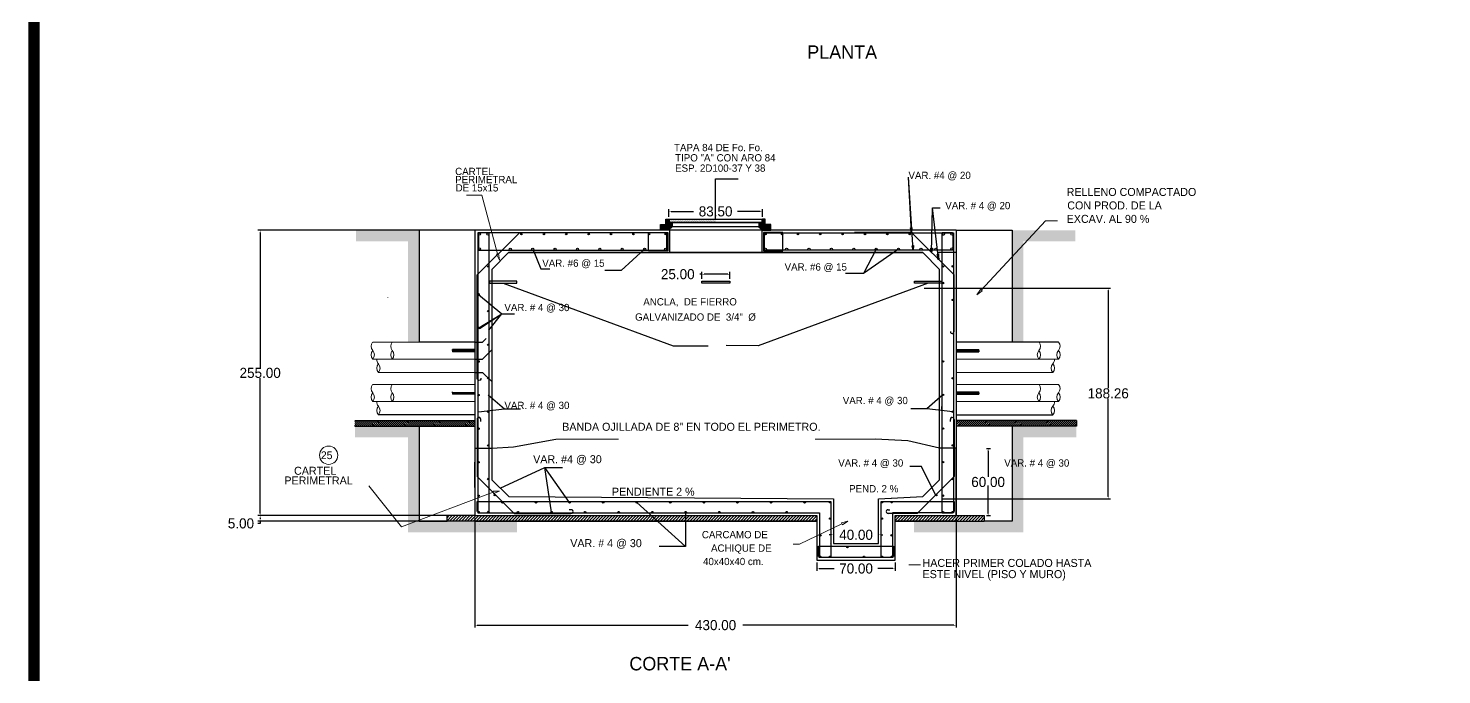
# Model space of a CAD drawing. Header units: centimetres. Extents: x 899 to 420531, y -5023 to 1299.
# Drawn here: x 15122 to 16385, y -1732 to -1154 of the extents above; entities that cross this region are included whole.
import ezdxf
from ezdxf.enums import TextEntityAlignment as Align

# ---------------------------------------------------------------- set-up
doc = ezdxf.new("R2010")
doc.units = ezdxf.units.CM
doc.header["$LTSCALE"] = 10
doc.header["$MEASUREMENT"] = 0
doc.layers.get('0').update_dxf_attribs({"linetype": 'CONTINUOUS'})
doc.layers.get('DEFPOINTS').update_dxf_attribs({"color": 2, "linetype": 'CONTINUOUS'})
for name, color, linetype in [('CONCRETO', 7, 'CONTINUOUS'), ('Dimensiones', 7, 'CONTINUOUS'), ('Ductos', 30, 'CONTINUOUS'), ('HERRAJE', 13, 'CONTINUOUS'), ('MARCO', 7, 'CONTINUOUS'), ('REGISTRO', 1, 'CONTINUOUS'), ('TAPA', 120, 'CONTINUOUS'), ('TEXTOS', 7, 'CONTINUOUS'), ('TIERRA', 32, 'CONTINUOUS'), ('VARILLAS', 30, 'CONTINUOUS')]:
    doc.layers.add(name, color=color, linetype=linetype)
doc.styles.get("Standard").update_dxf_attribs({"font": ''})
doc.styles.get('Standard').set_extended_font_data('Zurich Ex BT')
doc.dimstyles.get("Standard").update_dxf_attribs({"dimtxt": 9, "dimasz": 2, "dimexe": 2, "dimexo": 2, "dimgap": 0.09, "dimtad": 0, "dimtih": 1, "dimtoh": 1, "dimzin": 0, "dimdsep": 46, "dimtxsty": 'Standard', "dimcen": 0.09, "dimadec": 0, "dimazin": 0, "dimtfac": 1, "dimtofl": 0, "dimtmove": 0, "dimatfit": 3, "dimfxl": 0, "dimtolj": 1, "dimtzin": 0, "dimarcsym": 0})
pattern_1 = [(45, (15183.23, 874.563), (-1.3258252, 1.3258252), [])]
pattern_2 = [(45, (15009.2452, -1477.0435), (-0.8838835, 0.8838835), []), (45, (15009.2452, -1476.4185), (-0.8838835, 0.8838835), [])]

# ---------------------------------------------------------------- blocks, each defined once
blk = doc.blocks.new('_ClosedBlank')
at = {"color": 0, "linetype": 'ByBlock', "lineweight": -2}
for p, q in [((-1, 0.17), (0, 0)), ((-1, 0.17), (-1, -0.17)), ((0, 0), (-1, -0.17))]:
    blk.add_line(p, q, dxfattribs=at)
blk = doc.blocks.new('*D37')
at = {"layer": 'DEFPOINTS', "color": 0}
for p in [(15520.9, -1589.8), (15950.9, -1589.8), (15950.9, -1687.7)]:
    blk.add_point(p, dxfattribs=at)
at = {"layer": 'Dimensiones', "color": 0, "lineweight": -2}
for p, q in [((15520.9, -1591.8), (15520.9, -1689.7)), ((15950.9, -1591.8), (15950.9, -1689.7)), ((15522.9, -1687.7), (15711.5, -1687.7)), ((15948.9, -1687.7), (15760.3, -1687.7))]:
    blk.add_line(p, q, dxfattribs=at)
at = {"layer": 'Dimensiones', "color": 0}
for points in [[(15522.9, -1687.4), (15522.9, -1688.1), (15520.9, -1687.7)], [(15948.9, -1687.4), (15948.9, -1688.1), (15950.9, -1687.7)]]:
    blk.add_solid(points, dxfattribs=at)
at = {"layer": 'Dimensiones', "color": 0, "insert": (15735.9, -1687.7), "char_height": 9, "attachment_point": 5}
blk.add_mtext('\\A1;430.00', dxfattribs=at)
blk = doc.blocks.new('*D38')
at = {"layer": 'DEFPOINTS', "color": 0}
for p in [(15826.4, -1629.7), (15896.4, -1629.7), (15896.4, -1637.1)]:
    blk.add_point(p, dxfattribs=at)
at = {"layer": 'Dimensiones', "color": 0, "lineweight": -2}
for p, q in [((15826.4, -1631.7), (15826.4, -1639.1)), ((15828.4, -1637.1), (15841.8, -1637.1)), ((15894.4, -1637.1), (15880.9, -1637.1)), ((15896.4, -1631.7), (15896.4, -1639.1))]:
    blk.add_line(p, q, dxfattribs=at)
at = {"layer": 'Dimensiones', "color": 0}
for points in [[(15828.4, -1636.8), (15828.4, -1637.4), (15826.4, -1637.1)], [(15894.4, -1636.8), (15894.4, -1637.4), (15896.4, -1637.1)]]:
    blk.add_solid(points, dxfattribs=at)
at = {"layer": 'Dimensiones', "color": 0, "insert": (15861.4, -1637.1), "char_height": 9, "attachment_point": 5}
blk.add_mtext('\\A1;70.00', dxfattribs=at)
blk = doc.blocks.new('*D39')
at = {"layer": 'DEFPOINTS', "color": 0}
for p in [(15841.4, -1614.7), (15881.4, -1607), (15881.4, -1614.7)]:
    blk.add_point(p, dxfattribs=at)
at = {"layer": 'Dimensiones', "color": 0, "lineweight": -2}
for p, q in [((15839.4, -1607), (15837.4, -1607)), ((15841.4, -1612.7), (15841.4, -1605)), ((15881.4, -1612.7), (15881.4, -1605)), ((15883.4, -1607), (15885.4, -1607))]:
    blk.add_line(p, q, dxfattribs=at)
at = {"layer": 'Dimensiones', "color": 0}
for points in [[(15839.4, -1606.6), (15839.4, -1607.3), (15841.4, -1607)], [(15883.4, -1606.6), (15883.4, -1607.3), (15881.4, -1607)]]:
    blk.add_solid(points, dxfattribs=at)
at = {"layer": 'Dimensiones', "color": 0, "insert": (15861.4, -1607), "char_height": 9, "attachment_point": 5}
blk.add_mtext('\\A1;40.00', dxfattribs=at)
blk = doc.blocks.new('*D40')
at = {"layer": 'DEFPOINTS', "color": 0}
for p in [(15520.9, -1334.8), (15329, -1589.8), (15520.9, -1589.8)]:
    blk.add_point(p, dxfattribs=at)
at = {"layer": 'Dimensiones', "color": 0, "lineweight": -2}
for p, q in [((15518.9, -1334.8), (15327, -1334.8)), ((15329, -1336.8), (15329, -1457.6)), ((15329, -1587.8), (15329, -1466.9)), ((15518.9, -1589.8), (15327, -1589.8))]:
    blk.add_line(p, q, dxfattribs=at)
at = {"layer": 'Dimensiones', "color": 0}
for points in [[(15328.6, -1336.8), (15329.3, -1336.8), (15329, -1334.8)], [(15328.6, -1587.8), (15329.3, -1587.8), (15329, -1589.8)]]:
    blk.add_solid(points, dxfattribs=at)
at = {"layer": 'Dimensiones', "color": 0, "insert": (15329, -1462.3), "char_height": 9, "attachment_point": 5}
blk.add_mtext('\\A1;255.00', dxfattribs=at)
blk = doc.blocks.new('*D41')
at = {"layer": 'DEFPOINTS', "color": 0}
for p in [(15495.9, -1589.8), (15329, -1594.8), (15495.9, -1594.8)]:
    blk.add_point(p, dxfattribs=at)
at = {"layer": 'Dimensiones', "color": 0, "lineweight": -2}
for p, q in [((15493.9, -1589.8), (15327, -1589.8)), ((15493.9, -1594.8), (15327, -1594.8)), ((15329, -1596.8), (15327, -1596.8)), ((15329, -1591.8), (15329, -1592.8)), ((15329, -1594.8), (15329, -1596.8))]:
    blk.add_line(p, q, dxfattribs=at)
at = {"layer": 'Dimensiones', "color": 0}
for points in [[(15328.6, -1591.8), (15329.3, -1591.8), (15329, -1589.8)], [(15328.6, -1592.8), (15329.3, -1592.8), (15329, -1594.8)]]:
    blk.add_solid(points, dxfattribs=at)
at = {"layer": 'Dimensiones', "color": 0, "insert": (15311.8, -1596.8), "char_height": 9, "attachment_point": 5}
blk.add_mtext('\\A1;5.00', dxfattribs=at)
blk = doc.blocks.new('*D42')
at = {"layer": 'DEFPOINTS', "color": 0}
for p in [(15920.2, -1386.5), (15935.9, -1574.8), (16086.7, -1574.8)]:
    blk.add_point(p, dxfattribs=at)
at = {"layer": 'Dimensiones', "color": 0, "lineweight": -2}
for p, q in [((15922.2, -1386.5), (16088.7, -1386.5)), ((16086.7, -1388.5), (16086.7, -1476)), ((16086.7, -1572.8), (16086.7, -1485.3)), ((15937.9, -1574.8), (16088.7, -1574.8))]:
    blk.add_line(p, q, dxfattribs=at)
at = {"layer": 'Dimensiones', "color": 0}
for points in [[(16086.3, -1388.5), (16087, -1388.5), (16086.7, -1386.5)], [(16086.3, -1572.8), (16087, -1572.8), (16086.7, -1574.8)]]:
    blk.add_solid(points, dxfattribs=at)
at = {"layer": 'Dimensiones', "color": 0, "insert": (16086.7, -1480.6), "char_height": 9, "attachment_point": 5}
blk.add_mtext('\\A1;188.26', dxfattribs=at)
blk = doc.blocks.new('*D43')
at = {"layer": 'DEFPOINTS', "color": 0}
for p in [(15975.9, -1529.8), (15979.4, -1529.8), (15975.9, -1589.8)]:
    blk.add_point(p, dxfattribs=at)
at = {"layer": 'Dimensiones', "color": 0, "lineweight": -2}
for p, q in [((15977.9, -1529.8), (15981.4, -1529.8)), ((15979.4, -1531.8), (15979.4, -1555.1)), ((15979.4, -1587.8), (15979.4, -1564.4)), ((15977.9, -1589.8), (15981.4, -1589.8))]:
    blk.add_line(p, q, dxfattribs=at)
at = {"layer": 'Dimensiones', "color": 0}
for points in [[(15979, -1531.8), (15979.7, -1531.8), (15979.4, -1529.8)], [(15979, -1587.8), (15979.7, -1587.8), (15979.4, -1589.8)]]:
    blk.add_solid(points, dxfattribs=at)
at = {"layer": 'Dimensiones', "color": 0, "insert": (15979.4, -1559.8), "char_height": 9, "attachment_point": 5}
blk.add_mtext('\\A1;60.00', dxfattribs=at)
blk = doc.blocks.new('*D44')
at = {"layer": 'DEFPOINTS', "color": 0}
for p in [(15723.7, -1374.1), (15723.7, -1380.2), (15748.7, -1380.2)]:
    blk.add_point(p, dxfattribs=at)
at = {"layer": 'Dimensiones', "color": 0, "lineweight": -2}
for p, q in [((15723.7, -1374.1), (15721.7, -1374.1)), ((15723.7, -1378.2), (15723.7, -1372.1)), ((15746.7, -1374.1), (15725.7, -1374.1)), ((15748.7, -1378.2), (15748.7, -1372.1))]:
    blk.add_line(p, q, dxfattribs=at)
at = {"layer": 'Dimensiones', "color": 0}
for points in [[(15725.7, -1373.8), (15725.7, -1374.5), (15723.7, -1374.1)], [(15746.7, -1373.8), (15746.7, -1374.5), (15748.7, -1374.1)]]:
    blk.add_solid(points, dxfattribs=at)
at = {"layer": 'Dimensiones', "color": 0, "insert": (15702.1, -1374.1), "char_height": 9, "attachment_point": 5}
blk.add_mtext('\\A1;25.00', dxfattribs=at)
blk = doc.blocks.new('*D99')
at = {"layer": 'DEFPOINTS', "color": 0}
for p in [(15694.2, -1324.8), (15777.7, -1318), (15777.7, -1324.8)]:
    blk.add_point(p, dxfattribs=at)
at = {"layer": 'Dimensiones', "color": 0, "lineweight": -2}
for p, q in [((15694.2, -1322.8), (15694.2, -1316)), ((15696.2, -1318), (15716.2, -1318)), ((15775.7, -1318), (15755.6, -1318)), ((15777.7, -1322.8), (15777.7, -1316))]:
    blk.add_line(p, q, dxfattribs=at)
at = {"layer": 'Dimensiones', "color": 0}
for points in [[(15696.2, -1317.7), (15696.2, -1318.4), (15694.2, -1318)], [(15775.7, -1317.7), (15775.7, -1318.4), (15777.7, -1318)]]:
    blk.add_solid(points, dxfattribs=at)
at = {"layer": 'Dimensiones', "color": 0, "insert": (15735.9, -1318), "char_height": 9, "attachment_point": 5}
blk.add_mtext('\\A1;83.50', dxfattribs=at)
blk = doc.blocks.new('Marco-Reg')
at = {"layer": 'MARCO', "linetype": 'Continuous', "const_width": 10.2}
blk.add_lwpolyline([(19056, -2910.9), (19056, -368.5), (15126.9, -368.5), (15126.9, -2910.9)], close=True, dxfattribs=at)

msp = doc.modelspace()

# ---------------------------------------------------------------- hatches: boundary and pattern name
at = {"layer": 'CONCRETO'}
h = msp.add_hatch(dxfattribs=at)
h.set_pattern_fill('ANSI31', color=256, scale=10, style=0)
h.set_pattern_definition([(135, (24839.8802, 323.4808), (0.88388348, 0.88388348), [])])
h.paths.add_polyline_path([(15413.574, -1504.742), (15520.928, -1504.742), (15520.928, -1509.742), (15413.574, -1509.742)])
h = msp.add_hatch(dxfattribs=at)
h.set_pattern_fill('ANSI31', color=256, scale=10, style=0)
h.set_pattern_definition([(45, (6631.9759, 323.4808), (-0.88388348, 0.88388348), [])])
h.paths.add_polyline_path([(16058.282, -1504.742), (15950.928, -1504.742), (15950.928, -1509.742), (16058.282, -1509.742)])
h = msp.add_hatch(dxfattribs=at)
h.set_pattern_fill('ANSI31', color=256, scale=15, style=0)
h.set_pattern_definition(pattern_1)
h.paths.add_polyline_path([(15826.355, -1589.752), (15520.928, -1589.752), (15495.928, -1589.752), (15495.928, -1594.752), (15520.928, -1594.752), (15826.355, -1594.752)])
at = {"layer": 'HERRAJE'}
h = msp.add_hatch(dxfattribs=at)
h.set_pattern_fill('STEEL', color=256, scale=10, style=0)
h.set_pattern_definition(pattern_2)
h.paths.add_polyline_path([(15691.528, -1329.752), (15686.528, -1329.752), (15686.528, -1334.752), (15693.678, -1334.752), (15697.178, -1331.752), (15697.178, -1327.952), (15694.178, -1327.952), (15694.178, -1324.752), (15691.528, -1324.752)])
h = msp.add_hatch(dxfattribs=at)
h.set_pattern_fill('STEEL', color=256, scale=10, style=0)
h.set_pattern_definition(pattern_2)
h.paths.add_polyline_path([(15780.328, -1329.752), (15780.328, -1324.752), (15777.678, -1324.752), (15777.678, -1327.952), (15774.678, -1327.952), (15774.678, -1331.752), (15778.178, -1334.752), (15785.328, -1334.752), (15785.328, -1329.752)])
at = {"layer": 'TAPA'}
h = msp.add_hatch(dxfattribs=at)
h.set_pattern_fill('DOTS', color=256, scale=10, style=0)
h.set_pattern_definition([(0, (15693.92804, -1327.9519), (0.3125, 0.625), [0, -0.625])])
h.paths.add_polyline_path([(15694.778, -1324.952), (15694.778, -1327.952), (15735.928, -1327.952), (15735.928, -1324.952)])
at = {"layer": 'TEXTOS'}
h = msp.add_hatch(dxfattribs=at)
h.set_pattern_fill('ANSI31', color=256, scale=15, style=0)
h.set_pattern_definition(pattern_1)
h.paths.add_polyline_path([(15975.928, -1589.752), (15950.928, -1589.752), (15896.355, -1589.752), (15896.355, -1594.752), (15950.928, -1594.752), (15975.928, -1594.752)])
at = {"layer": 'TIERRA'}
h = msp.add_hatch(dxfattribs=at)
h.set_pattern_fill('EARTH', color=256, scale=15, angle=45, style=0)
h.set_pattern_definition([(135, (31460.417, 108.3767), (-4e-16, 5.3033009), [3.75, -3.75]), (135, (31461.4115, 109.371), (-4e-16, 5.3033009), [3.75, -3.75]), (135, (31462.406, 110.3655), (-4e-16, 5.3033009), [3.75, -3.75]), (45, (31462.406, 111.0284), (5.3033009, 4e-16), [3.75, -3.75]), (45, (31461.4115, 112.0228), (5.3033009, 4e-16), [3.75, -3.75]), (45, (31460.417, 113.017), (5.3033009, 4e-16), [3.75, -3.75])])
h.paths.add_polyline_path([(15414.627, -1334.752), (15448.921, -1334.752), (15458.177, -1344.752), (15414.627, -1344.752)])
h.paths.add_polyline_path([(15448.921, -1334.752), (15470.928, -1334.752), (15470.928, -1358.529), (15460.928, -1347.724), (15460.928, -1344.752), (15458.177, -1344.752)])
h.paths.add_polyline_path([(15460.928, -1347.724), (15470.928, -1358.529), (15470.928, -1434.733), (15460.928, -1434.733)])
h.paths.add_polyline_path([(15460.928, -1509.742), (15470.928, -1509.742), (15470.928, -1519.742), (15460.928, -1519.742)])
h.paths.add_polyline_path([(15413.574, -1509.742), (15460.928, -1509.742), (15460.928, -1519.742), (15413.574, -1519.742)])
h.paths.add_polyline_path([(15460.928, -1519.742), (15470.928, -1519.742), (15470.928, -1594.752), (15495.928, -1594.752), (15520.928, -1594.752), (15535.928, -1594.752), (15558.581, -1594.752), (15558.581, -1604.752), (15460.928, -1604.752)])
h.paths.add_polyline_path([(15479.975, -1549.259), (15402.49, -1549.259), (15402.49, -1537.572), (15479.975, -1537.572)], flags=9)
h = msp.add_hatch(dxfattribs=at)
h.set_pattern_fill('EARTH', color=256, scale=15, angle=45, style=0)
h.set_pattern_definition([(45, (11.439, 108.3767), (4e-16, 5.3033009), [3.75, -3.75]), (45, (10.4446, 109.371), (4e-16, 5.3033009), [3.75, -3.75]), (45, (9.4502, 110.3655), (4e-16, 5.3033009), [3.75, -3.75]), (135, (9.4502, 111.0284), (-5.3033009, 4e-16), [3.75, -3.75]), (135, (10.4446, 112.0228), (-5.3033009, 4e-16), [3.75, -3.75]), (135, (11.439, 113.017), (-5.3033009, 4e-16), [3.75, -3.75])])
h.paths.add_polyline_path([(16057.229, -1334.752), (16022.935, -1334.752), (16013.679, -1344.752), (16057.229, -1344.752)])
h.paths.add_polyline_path([(16022.935, -1334.752), (16000.928, -1334.752), (16000.928, -1358.529), (16010.928, -1347.724), (16010.928, -1344.752), (16013.679, -1344.752)])
h.paths.add_polyline_path([(16010.928, -1347.724), (16000.928, -1358.529), (16000.928, -1434.733), (16010.928, -1434.733)])
h.paths.add_polyline_path([(16010.928, -1509.742), (16000.928, -1509.742), (16000.928, -1519.742), (16010.928, -1519.742)])
h.paths.add_polyline_path([(16058.282, -1509.742), (16010.928, -1509.742), (16010.928, -1519.742), (16058.282, -1519.742)])
h.paths.add_polyline_path([(16010.928, -1519.742), (16000.928, -1519.742), (16000.928, -1594.752), (15975.928, -1594.752), (15950.928, -1594.752), (15935.928, -1594.752), (15913.276, -1594.752), (15913.276, -1604.752), (16010.928, -1604.752)])
h.paths.add_polyline_path([(15991.881, -1549.259), (16069.366, -1549.259), (16069.366, -1537.572), (15991.881, -1537.572)], flags=9)

# ---------------------------------------------------------------- linework, layer by layer
msp.add_line((15950.928, -1589.752), (15950.928, -1589.752))
msp.add_line((15950.928, -1589.752), (15950.928, -1589.752))
msp.add_line((15950.928, -1589.752), (15950.928, -1589.752))
msp.add_line((15950.928, -1589.752), (15950.928, -1589.752))
msp.add_line((15950.928, -1589.752), (15950.928, -1589.752))
msp.add_line((15950.928, -1589.752), (15950.928, -1589.752))
msp.add_line((15950.928, -1589.752), (15950.928, -1589.752))
at = {"layer": 'CONCRETO'}
for p, q in [((15950.928, -1589.752), (15950.928, -1529.752)), ((15950.928, -1589.752), (15950.928, -1589.752)), ((15950.928, -1589.752), (15950.928, -1589.752)), ((15950.928, -1589.752), (15950.928, -1589.752)), ((15950.928, -1589.752), (15950.928, -1589.752)), ((15520.928, -1594.752), (15826.355, -1594.752))]:
    msp.add_line(p, q, dxfattribs=at)
at = {"layer": 'Ductos', "lineweight": 5}
for p, q in [((15442.916, -1394.842), (15442.916, -1394.733)), ((15429.604, -1434.733), (15520.928, -1434.733)), ((15447.051, -1434.733), (15520.928, -1434.733)), ((15429.604, -1449.933), (15520.928, -1449.933)), ((15442.916, -1450.042), (15442.916, -1449.933)), ((15447.051, -1449.933), (15520.928, -1449.933)), ((15447.942, -1446.765), (15447.942, -1446.655)), ((16042.252, -1449.933), (15950.928, -1449.933)), ((16024.805, -1449.933), (15950.928, -1449.933)), ((16023.914, -1446.765), (16023.914, -1446.655)), ((16028.94, -1450.042), (16028.94, -1449.933)), ((15434.63, -1461.855), (15520.928, -1461.855)), ((16037.226, -1461.855), (15950.928, -1461.855)), ((15429.604, -1472.62), (15520.928, -1472.62)), ((15442.916, -1472.729), (15442.916, -1472.62)), ((15447.051, -1472.62), (15520.928, -1472.62)), ((16042.252, -1472.62), (15950.928, -1472.62)), ((16024.805, -1472.62), (15950.928, -1472.62)), ((16028.94, -1472.729), (16028.94, -1472.62)), ((15429.604, -1487.82), (15520.928, -1487.82)), ((15442.916, -1487.929), (15442.916, -1487.82)), ((15447.051, -1487.82), (15520.928, -1487.82)), ((15447.942, -1484.652), (15447.942, -1484.542)), ((16042.252, -1487.82), (15950.928, -1487.82)), ((16024.805, -1487.82), (15950.928, -1487.82)), ((16023.914, -1484.652), (16023.914, -1484.542)), ((16028.94, -1487.929), (16028.94, -1487.82))]:
    msp.add_line(p, q, dxfattribs=at)
at = {"layer": 'Ductos'}
for p, q in [((15520.928, -1434.723), (15527.734, -1434.723)), ((15527.734, -1434.723), (15530.948, -1431.496)), ((16042.406, -1434.733), (15950.928, -1434.733)), ((15500.691, -1442.333), (15500.691, -1441.333)), ((15520.928, -1441.333), (15500.691, -1441.333)), ((15520.928, -1442.333), (15500.691, -1442.333)), ((15500.691, -1442.333), (15500.691, -1443.333)), ((15520.928, -1443.333), (15500.691, -1443.333)), ((15520.928, -1449.923), (15527.734, -1449.923)), ((15527.734, -1449.923), (15535.928, -1441.696)), ((15950.928, -1441.333), (15971.165, -1441.333)), ((15950.928, -1442.333), (15971.165, -1442.333)), ((15950.928, -1443.333), (15971.165, -1443.333)), ((15971.165, -1442.333), (15971.165, -1441.333)), ((15971.165, -1442.333), (15971.165, -1443.333)), ((15520.928, -1461.846), (15527.734, -1461.846)), ((15527.734, -1461.846), (15535.919, -1470.037)), ((15500.691, -1480.22), (15500.691, -1479.22)), ((15520.928, -1480.22), (15500.691, -1480.22)), ((15500.691, -1480.22), (15500.691, -1481.22)), ((15520.928, -1481.22), (15500.691, -1481.22)), ((15950.928, -1479.22), (15971.165, -1479.22)), ((15950.928, -1480.22), (15971.165, -1480.22)), ((15950.928, -1481.22), (15971.165, -1481.22)), ((15971.165, -1480.22), (15971.165, -1479.22)), ((15971.165, -1480.22), (15971.165, -1481.22)), ((15520.928, -1499.752), (15434.63, -1499.742)), ((15520.928, -1499.742), (15520.928, -1564.752)), ((15520.928, -1499.742), (15520.928, -1514.942)), ((15950.928, -1499.752), (16037.226, -1499.742)), ((15520.928, -1537.629), (15520.928, -1564.752)), ((15520.928, -1537.629), (15520.928, -1552.829)), ((15520.928, -1564.752), (15520.928, -1541.964))]:
    msp.add_line(p, q, dxfattribs=at)
at = {"layer": 'Ductos', "lineweight": 5}
for centre, start, end in [((15433.998, -1438.396), 141.152664, 221.185925), ((15451.446, -1438.396), 141.152664, 221.185925), ((16020.41, -1438.396), 318.814075, 38.847336), ((16037.858, -1438.396), 318.814075, 38.847336), ((15433.998, -1446.087), 138.814075, 221.185925), ((15425.209, -1446.087), 318.814075, 41.185925), ((15439.024, -1450.319), 176.208361, 221.185925), ((15451.446, -1446.087), 138.814075, 221.185925), ((15442.657, -1446.087), 318.814075, 41.185925), ((16029.199, -1446.087), 138.814075, 221.185925), ((16020.41, -1446.087), 318.814075, 41.185925), ((16032.832, -1450.319), 318.814075, 3.791639), ((16046.647, -1446.087), 138.814075, 221.185925), ((16037.858, -1446.087), 318.814075, 41.185925), ((15439.024, -1458.01), 138.814075, 221.185925), ((15430.235, -1458.01), 318.814075, 41.185925), ((16041.621, -1458.01), 138.814075, 221.185925), ((16032.832, -1458.01), 318.814075, 41.185925), ((15433.998, -1476.283), 141.152664, 221.185925), ((15451.446, -1476.283), 141.152664, 221.185925), ((16020.41, -1476.283), 318.814075, 38.847336), ((16037.858, -1476.283), 318.814075, 38.847336), ((15433.998, -1483.974), 138.814075, 221.185925), ((15425.209, -1483.974), 318.814075, 41.185925), ((15439.024, -1488.206), 176.208361, 221.185925), ((15451.446, -1483.974), 138.814075, 221.185925), ((15442.657, -1483.974), 318.814075, 41.185925), ((16029.199, -1483.974), 138.814075, 221.185925), ((16020.41, -1483.974), 318.814075, 41.185925), ((16032.832, -1488.206), 318.814075, 3.791639), ((16046.647, -1483.974), 138.814075, 221.185925), ((16037.858, -1483.974), 318.814075, 41.185925), ((15439.024, -1495.897), 138.814075, 221.185925), ((15430.235, -1495.897), 318.814075, 41.185925), ((16041.621, -1495.897), 138.814075, 221.185925), ((16032.832, -1495.897), 318.814075, 41.185925)]:
    msp.add_arc(centre, 5.84, start, end, dxfattribs=at)
at = {"layer": 'HERRAJE'}
for p, q in [((15694.178, -1324.752), (15777.678, -1324.752)), ((15697.178, -1327.952), (15774.678, -1327.952)), ((15774.678, -1331.752), (15697.178, -1331.752))]:
    msp.add_line(p, q, dxfattribs=at)
for points in [[(15686.528, -1329.752), (15691.528, -1329.752), (15691.528, -1324.752), (15694.178, -1324.752), (15694.178, -1327.952), (15697.178, -1327.952), (15697.178, -1331.752), (15693.678, -1334.752), (15686.528, -1334.752)], [(15777.678, -1324.752), (15777.678, -1327.952), (15774.678, -1327.952), (15774.678, -1331.752), (15778.178, -1334.752), (15785.328, -1334.752), (15785.328, -1329.752), (15780.328, -1329.752), (15780.328, -1324.752)]]:
    msp.add_lwpolyline(points, close=True, dxfattribs=at)
at = {"layer": 'REGISTRO'}
for p, q in [((15520.928, -1334.752), (15470.928, -1334.752)), ((15520.928, -1334.752), (15470.928, -1334.752)), ((15470.928, -1334.752), (15470.928, -1434.733)), ((15520.928, -1334.752), (15520.928, -1434.723)), ((15950.928, -1334.752), (15520.928, -1334.752)), ((15694.778, -1327.952), (15694.778, -1354.752)), ((15777.078, -1327.952), (15777.078, -1354.752)), ((15950.928, -1334.752), (15950.928, -1386.496)), ((15950.928, -1334.752), (16000.928, -1334.752)), ((16000.928, -1334.752), (16000.928, -1434.733)), ((15550.928, -1354.752), (15920.928, -1354.752)), ((15735.928, -1354.752), (15885.928, -1354.752)), ((15947.928, -1352.577), (15876.678, -1352.577)), ((15934.352, -1354.752), (15935.928, -1354.752)), ((15950.928, -1386.496), (15950.928, -1589.752)), ((15520.928, -1434.733), (15470.928, -1434.733)), ((15520.928, -1431.496), (15520.928, -1589.752)), ((15937.928, -1494.752), (15937.928, -1492.252)), ((15413.547, -1509.742), (15520.928, -1509.742)), ((15413.596, -1504.742), (15520.928, -1504.742)), ((15470.928, -1509.742), (15470.928, -1594.752)), ((16058.26, -1504.742), (15950.928, -1504.742)), ((16058.309, -1509.742), (15950.928, -1509.742)), ((16000.928, -1509.742), (16000.928, -1594.752)), ((16058.282, -1504.742), (16058.282, -1509.742)), ((15520.928, -1529.587), (15535.928, -1529.587)), ((15950.928, -1529.587), (15935.928, -1529.587)), ((15495.928, -1594.752), (15495.928, -1589.752)), ((15520.928, -1589.752), (15826.355, -1589.752)), ((15826.355, -1589.752), (15826.355, -1629.745)), ((15896.355, -1589.752), (15975.898, -1589.752)), ((15896.355, -1629.745), (15896.355, -1589.752)), ((15975.898, -1589.752), (15975.928, -1594.752)), ((15495.928, -1594.752), (15470.928, -1594.752)), ((15470.928, -1594.752), (15495.928, -1594.752)), ((15826.355, -1594.752), (15520.928, -1594.752)), ((16000.928, -1594.752), (15975.928, -1594.752)), ((15826.355, -1629.745), (15896.355, -1629.745))]:
    msp.add_line(p, q, dxfattribs=at)
msp.add_lwpolyline([(15881.355, -1574.752), (15920.928, -1572.752), (15935.928, -1557.752), (15935.928, -1369.752), (15920.928, -1354.752), (15550.928, -1354.752), (15535.928, -1369.752), (15535.928, -1484.752), (15535.928, -1557.752), (15551.027, -1572.85), (15841.355, -1574.745), (15841.355, -1614.745), (15881.355, -1614.745), (15881.355, -1574.745)], dxfattribs=at)
for points in [[(15533.928, -1382.131), (15558.308, -1382.131), (15558.308, -1380.231), (15533.928, -1380.231)], [(15748.699, -1382.131), (15723.699, -1382.131), (15723.699, -1380.231), (15748.699, -1380.231)], [(15937.928, -1382.131), (15913.548, -1382.131), (15913.548, -1380.231), (15937.928, -1380.231)]]:
    msp.add_lwpolyline(points, close=True, dxfattribs=at)
at = {"layer": 'TAPA'}
msp.add_lwpolyline([(15694.778, -1324.952), (15777.078, -1324.952), (15777.078, -1327.952), (15694.778, -1327.952)], close=True, dxfattribs=at)
at = {"layer": 'TEXTOS'}
for p, q in [((15520.928, -1334.752), (15470.928, -1334.752)), ((15920.928, -1354.752), (15550.928, -1354.752)), ((15950.928, -1354.752), (15934.352, -1354.752)), ((15826.355, -1574.745), (15826.355, -1574.752)), ((15829.355, -1574.745), (15829.355, -1574.752)), ((15838.355, -1574.745), (15838.355, -1574.752)), ((15839.355, -1574.745), (15839.355, -1574.752)), ((15883.355, -1574.752), (15883.355, -1574.745)), ((15884.355, -1574.752), (15884.355, -1574.745)), ((15893.355, -1574.752), (15893.355, -1574.745)), ((15520.928, -1589.752), (15495.928, -1589.752)), ((15910.928, -1590.267), (15911.465, -1589.752)), ((15520.928, -1594.752), (15495.928, -1594.752)), ((15520.928, -1594.752), (15535.928, -1594.752)), ((15524.928, -1597.599), (15524.928, -1597.599)), ((15950.928, -1594.752), (15896.355, -1594.752)), ((15896.355, -1594.752), (15950.928, -1594.752)), ((15950.928, -1594.752), (15935.928, -1594.752)), ((15950.928, -1594.752), (15975.928, -1594.752)), ((15838.355, -1614.745), (15838.355, -1614.745)), ((15838.355, -1614.745), (15838.355, -1614.745))]:
    msp.add_line(p, q, dxfattribs=at)
at = {"layer": 'TEXTOS', "lineweight": 5}
for p, q in [((15593.1, -1521.622), (15649.07, -1521.622)), ((15878.756, -1521.622), (15824.96, -1521.622)), ((15908.503, -1633.686), (15918.854, -1633.707))]:
    msp.add_line(p, q, dxfattribs=at)
for points in [[(15541.06, -1355.959), (15526.932, -1303.487), (15513.389, -1303.487)], [(15537.308, -1568.946), (15455.351, -1599.805), (15426.027, -1563.303)], [(15848.795, -1597.21), (15810.933, -1615.288), (15805.214, -1615.288)]]:
    msp.add_lwpolyline(points, dxfattribs=at)
at = {"layer": 'TEXTOS', "lineweight": 5, "extrusion": (0, 0, -1)}
msp.add_lwpolyline([(-15973.325, -1388.352), (-16030.677, -1326.386), (-16041.516, -1326.386)], dxfattribs=at)
at = {"layer": 'TEXTOS', "lineweight": 5}
msp.add_circle((15390.18, -1535.852), 8.162, dxfattribs=at)
at = {"layer": 'VARILLAS'}
for p, q in [((15860.928, -1336.73), (15860.128, -1336.73)), ((15877.178, -1337.23), (15948.428, -1337.23)), ((15945.759, -1505.681), (15945.761, -1503.887)), ((15948.928, -1503.952), (15948.928, -1554.752)), ((15948.928, -1554.752), (15915.976, -1587.781)), ((15828.355, -1574.752), (15828.355, -1574.745)), ((15890.114, -1584.614), (15891.716, -1584.614)), ((15915.976, -1587.781), (15890.176, -1587.781))]:
    msp.add_line(p, q, dxfattribs=at)
for points in [[(15522.928, -1434.723), (15522.928, -1374.752), (15560.928, -1336.73), (15611.728, -1336.73)], [(15692.278, -1352.577), (15692.278, -1337.23), (15523.428, -1337.23), (15523.428, -1587.252), (15828.855, -1587.252), (15828.855, -1627.245)], [(15523.928, -1337.827), (15523.928, -1352.577), (15692.778, -1352.577), (15692.778, -1337.266)], [(15524.428, -1336.73), (15533.428, -1336.73), (15533.428, -1444.206)], [(15947.928, -1337.827), (15947.928, -1352.577), (15779.078, -1352.577), (15779.078, -1337.266)], [(15779.578, -1352.577), (15779.578, -1337.23), (15948.428, -1337.23), (15948.428, -1386.496), (15948.428, -1587.252), (15893.855, -1587.252), (15893.855, -1627.245)], [(15948.928, -1425.552), (15948.928, -1374.752), (15910.928, -1336.73), (15860.928, -1336.73)], [(15947.428, -1587.752), (15938.428, -1587.752), (15938.428, -1484.752), (15938.428, -1386.496), (15938.428, -1336.73), (15947.428, -1336.73)], [(15533.428, -1431.496), (15533.428, -1587.752), (15524.428, -1587.752)], [(15522.928, -1586.252), (15522.928, -1577.252), (15838.855, -1577.252), (15838.855, -1627.245)], [(15883.855, -1626.438), (15883.855, -1577.252), (15948.928, -1577.252), (15948.928, -1586.252)], [(15827.855, -1626.245), (15827.855, -1617.245), (15894.855, -1617.245), (15894.855, -1626.245)], [(15894.355, -1618.245), (15894.355, -1627.245), (15828.355, -1627.245), (15828.355, -1618.245)]]:
    msp.add_lwpolyline(points, dxfattribs=at)
for points in [[(15675.878, -1352.577), (15675.878, -1337.23), (15675.878, -1336.73), (15693.278, -1336.73), (15693.278, -1353.077), (15675.878, -1353.077)], [(15795.978, -1352.577), (15795.978, -1337.23), (15795.978, -1336.73), (15778.578, -1336.73), (15778.578, -1353.077), (15795.978, -1353.077)]]:
    msp.add_lwpolyline(points, close=True, dxfattribs=at)
for points in [[(15526.095, -1467.093, -1.19622431), (15522.928, -1467.154), (15522.928, -1465.552), (15522.928, -1431.496)], [(15526.097, -1505.681), (15526.095, -1503.887, 1.19622431), (15522.928, -1503.952), (15522.928, -1554.752), (15555.88, -1587.781), (15606.68, -1587.781, 1.19622431), (15606.742, -1584.614), (15605.14, -1584.614)]]:
    msp.add_lwpolyline(points, format="xyb", dxfattribs=at)
for centre, radius in [((15524.947, -1338.201), 0.95), ((15532.471, -1338.175), 0.95), ((15562.47, -1338.193), 0.635), ((15582.47, -1338.193), 0.635), ((15602.47, -1338.193), 0.635), ((15622.47, -1338.193), 0.635), ((15642.47, -1338.193), 0.635), ((15662.47, -1338.193), 0.635), ((15676.528, -1338.175), 0.635), ((15691.319, -1338.175), 0.635), ((15780.537, -1338.175), 0.635), ((15795.376, -1338.175), 0.635), ((15809.386, -1338.193), 0.635), ((15829.386, -1338.193), 0.635), ((15849.386, -1338.193), 0.635), ((15869.386, -1338.193), 0.635), ((15889.386, -1338.193), 0.635), ((15909.386, -1338.193), 0.635), ((15939.376, -1338.148), 0.95), ((15939.385, -1338.175), 0.95), ((15946.909, -1338.201), 0.95), ((15524.83, -1351.524), 0.95), ((15552.471, -1351.64), 0.95), ((15572.471, -1351.64), 0.95), ((15592.471, -1351.64), 0.95), ((15612.471, -1351.64), 0.95), ((15632.471, -1351.64), 0.95), ((15652.471, -1351.64), 0.95), ((15672.471, -1351.64), 0.95), ((15691.323, -1351.64), 0.95), ((15780.533, -1351.64), 0.95), ((15799.385, -1351.64), 0.95), ((15819.385, -1351.64), 0.95), ((15839.385, -1351.64), 0.95), ((15859.385, -1351.64), 0.95), ((15879.385, -1351.64), 0.95), ((15899.385, -1351.64), 0.95), ((15919.385, -1351.64), 0.95), ((15932.631, -1351.647), 0.95), ((15932.631, -1351.647), 0.95), ((15947.027, -1351.524), 0.95), ((15935.005, -1360.222), 0.635), ((15532.786, -1367.087), 0.635), ((15939.07, -1367.087), 0.635), ((15947.787, -1367.061), 0.635), ((15939.058, -1381.98), 0.635), ((15524.086, -1392.087), 0.635), ((15947.778, -1397.061), 0.635), ((15532.788, -1407.087), 0.635), ((15524.626, -1422.092), 0.635), ((15532.793, -1437.087), 0.635), ((15524.086, -1452.087), 0.635), ((15939.066, -1451.98), 0.635), ((15532.788, -1467.087), 0.635), ((15947.797, -1467.061), 0.635), ((15524.092, -1482.087), 0.635), ((15939.058, -1481.98), 0.635), ((15532.761, -1497.087), 0.635), ((15947.793, -1497.061), 0.635), ((15524.078, -1512.087), 0.635), ((15939.08, -1511.98), 0.635), ((15532.77, -1527.087), 0.635), ((15947.792, -1527.061), 0.635), ((15524.056, -1542.087), 0.635), ((15939.07, -1541.98), 0.635), ((15532.803, -1557.087), 0.635), ((15947.79, -1557.061), 0.635), ((15524.072, -1572.087), 0.635), ((15538.633, -1571.432), 0.635), ((15545.446, -1577.949), 0.635), ((15575.446, -1577.949), 0.635), ((15605.446, -1577.949), 0.635), ((15635.446, -1577.949), 0.635), ((15665.446, -1577.949), 0.635), ((15695.448, -1577.949), 0.635), ((15725.448, -1577.949), 0.635), ((15755.448, -1577.949), 0.635), ((15785.448, -1577.949), 0.635), ((15815.448, -1577.949), 0.635), ((15838.217, -1577.896), 0.635), ((15884.483, -1577.895), 0.635), ((15893.226, -1577.894), 0.635), ((15933.223, -1571.432), 0.635), ((15939.044, -1571.98), 0.635), ((15524.068, -1586.624), 0.635), ((15532.807, -1586.607), 0.635), ((15559.299, -1586.637), 0.635), ((15589.299, -1586.637), 0.635), ((15619.299, -1586.637), 0.635), ((15649.299, -1586.637), 0.635), ((15679.299, -1586.637), 0.635), ((15709.299, -1586.637), 0.635), ((15739.299, -1586.637), 0.635), ((15769.299, -1586.637), 0.635), ((15799.299, -1586.637), 0.635), ((15939.052, -1586.615), 0.635), ((15947.786, -1586.623), 0.635), ((15838.202, -1592.427), 0.635), ((15884.509, -1592.427), 0.635), ((15829.485, -1607.449), 0.635), ((15893.226, -1607.449), 0.635), ((15829.496, -1626.61), 0.635), ((15838.215, -1626.609), 0.635), ((15853.735, -1617.861), 0.635), ((15868.573, -1626.618), 0.635), ((15884.482, -1626.597), 0.635), ((15893.213, -1626.605), 0.635)]:
    msp.add_circle(centre, radius, dxfattribs=at)
for centre, start, end in [((15947.319, -1425.57), 168.680659, 9.103073), ((15947.35, -1503.634), 348.609586, 189.032001), ((15889.86, -1586.203), 80.896927, 281.319341)]:
    msp.add_arc(centre, 1.609, start, end, dxfattribs=at)

# ---------------------------------------------------------------- block references
at = {"layer": 'Dimensiones'}
msp.add_blockref('Marco-Reg', (0, 0), dxfattribs=at)
at = {"layer": 'TEXTOS', "lineweight": 5, "yscale": 5.719477849605028, "zscale": 5.71947784961886}
for p, xscale, rotation in [((15542.846, -1361.392), 5.719477849647151, 288.2020370792025), ((15542.951, -1568.011), 5.719477849615754, 9.412208565459695), ((15853.956, -1594.745), 5.71947784961913, 25.52339177310645)]:
    msp.add_blockref('_ClosedBlank', p, dxfattribs=dict(at, xscale=xscale, rotation=rotation))
at = {"layer": 'TEXTOS', "lineweight": 5, "extrusion": (0, 0, -1), "xscale": 5.719477849612796, "yscale": 5.719477849605028, "zscale": 5.71947784961886, "rotation": 312.7859402251401}
msp.add_blockref('_ClosedBlank', (-15969.44, -1392.55), dxfattribs=at)

# ---------------------------------------------------------------- texts
at = {"layer": 'TEXTOS', "lineweight": 5}
for s, p in [('PLANTA', (15849.004, -1181.622)), ("CORTE A-A'", (15704.064, -1728.12))]:
    msp.add_text(s, height=12, dxfattribs=at).set_placement(p, align=Align.CENTER)
at = {"layer": 'TEXTOS', "linetype": 'Continuous', "lineweight": 5}
for s, p in [('TAPA 84 DE Fo. Fo.', (15698.771, -1264.142)), ('TIPO "A" CON ARO 84', (15699.717, -1273.306)), ('ESP. 2D100-37 Y 38', (15699.717, -1282.532)), ('ANCLA,  DE FIERRO', (15671.316, -1402.003)), ('GALVANIZADO DE  3/4"  %%C', (15663.959, -1415.601))]:
    msp.add_text(s, height=6.5, dxfattribs=at).set_placement(p)
at = {"layer": 'TEXTOS'}
for s, height, p in [('CARTEL', 6.5, (15503.192, -1285.468)), ('PERIMETRAL', 6.5, (15503.192, -1292.758)), ('VAR. #4 @ 20', 6.5, (15908.228, -1288.993)), ('DE 15x15', 6.5, (15503.624, -1300.139)), ('RELLENO COMPACTADO', 7.14935, (16049.578, -1304.158)), ('VAR. # 4 @ 20', 6.5, (15941.125, -1316.017)), ('CON PROD. DE LA', 7.14935, (16050.141, -1316.19)), ('EXCAV. AL 90 %%%', 7.14935, (16049.578, -1328.222)), ('VAR. #6 @ 15', 6.5, (15581.02, -1367.452)), ('VAR. #6 @ 15', 6.5, (15797.561, -1370.851)), ('VAR. # 4 @ 30', 6.5, (15547.21, -1407.072)), ('VAR. # 4 @ 30', 6.5, (15547.21, -1494.532)), ('VAR. # 4 @ 30', 6.5, (15849.543, -1490.193)), ('VAR. #4 @ 30', 7.14935, (15572.904, -1542.982)), ('VAR. # 4 @ 30', 6.5, (15845.5, -1546.02)), ('VAR. # 4 @ 30', 6.5, (15993.829, -1546.02)), ('CARTEL', 7.1493, (15359.27, -1553.305)), ('PERIMETRAL', 7.1493, (15350.604, -1561.964)), ('CARCAMO DE', 6.5, (15723.663, -1610.054)), ('VAR. # 4 @ 30', 7.14935, (15606.036, -1617.982)), ('ACHIQUE DE', 6.5, (15731.84, -1622.086)), ('40x40x40 cm.', 6.5, (15724.686, -1634.06))]:
    msp.add_text(s, height=height, dxfattribs=at).set_placement(p)
at = {"layer": 'TEXTOS', "lineweight": 5}
for s, height, p in [('BANDA OJILLADA DE 8" EN TODO EL PERIMETRO.', 7.14935, (15598.872, -1514.001)), ('PENDIENTE 2 %', 7.14935, (15643.293, -1572.017)), ('PEND. 2 %', 6.5, (15855.192, -1569.022)), ('HACER PRIMER COLADO HASTA', 7.14935, (15920.811, -1635.667)), ('ESTE NIVEL (PISO Y MURO)', 7.14935, (15920.811, -1645.665))]:
    msp.add_text(s, height=height, dxfattribs=at).set_placement(p)
msp.add_text('25', height=6.9137, dxfattribs=at).set_placement((15383.266, -1535.852), align=Align.MIDDLE_LEFT)

# ---------------------------------------------------------------- dimensions: what is measured, and where the dimension line sits
at = {"layer": 'Dimensiones'}
for base, p1, p2, picture, middle in [((15777.678, -1318.048), (15694.178, -1324.752), (15777.678, -1324.752), '*D99', (15735.928, -1318.048)), ((15723.699, -1374.128), (15748.699, -1380.231), (15723.699, -1380.231), '*D44', (15702.063, -1374.128)), ((15950.928, -1687.729), (15520.928, -1589.752), (15950.928, -1589.752), '*D37', (15735.928, -1687.729)), ((15881.355, -1606.962), (15841.355, -1614.745), (15881.355, -1614.745), '*D39', (15861.355, -1606.962)), ((15896.355, -1637.112), (15826.355, -1629.745), (15896.355, -1629.745), '*D38', (15861.355, -1637.112))]:
    dim = msp.add_linear_dim(base=base, p1=p1, p2=p2, dimstyle='Standard', dxfattribs=at)
    dim.commit()
    dim.dimension.update_dxf_attribs({"geometry": picture, "text_midpoint": middle})
for base, p1, p2, picture, middle in [((15328.957, -1589.752), (15520.928, -1334.752), (15520.928, -1589.752), '*D40', (15328.957, -1462.252)), ((16086.681, -1574.752), (15920.24, -1386.496), (15935.928, -1574.752), '*D42', (16086.681, -1480.624)), ((15979.355, -1529.752), (15975.898, -1589.752), (15975.898, -1529.752), '*D43', (15979.355, -1559.752)), ((15328.957, -1594.752), (15495.928, -1589.752), (15495.928, -1594.752), '*D41', (15311.839, -1596.752))]:
    dim = msp.add_linear_dim(base=base, p1=p1, p2=p2, angle=90, dimstyle='Standard', dxfattribs=at)
    dim.commit()
    dim.dimension.update_dxf_attribs({"geometry": picture, "text_midpoint": middle})

# ---------------------------------------------------------------- leaders
at = {"layer": 'TEXTOS'}
for points, override in [([(15910.928, -1336.73), (15908.228, -1287.363)], {"dimasz": 4, "dimgap": 0.09, "dimtad": 0, "dimldrblk": 'ClosedBlank'}), ([(15912.303, -1352.577), (15908.228, -1287.363)], {"dimasz": 4, "dimgap": 0.09, "dimtad": 0, "dimldrblk": 'ClosedBlank'}), ([(15735.928, -1324.952), (15735.928, -1288.869), (15756.08, -1288.869)], {"dimgap": 0.09, "dimtad": 0}), ([(15928.94, -1354.752), (15929.574, -1314.728)], {"dimasz": 4, "dimgap": 0.09, "dimtad": 0, "dimldrblk": 'ClosedBlank'}), ([(15935.005, -1360.222), (15929.574, -1314.728), (15936.609, -1314.728)], {"dimasz": 4, "dimgap": 0.09, "dimtad": 0, "dimldrblk": 'ClosedBlank'}), ([(15572.471, -1351.64), (15579.771, -1369.304), (15587.698, -1369.304)], {"dimgap": 0.09, "dimtad": 0}), ([(15672.471, -1351.64), (15651.471, -1370.662), (15636.887, -1370.662)], {"dimgap": 0.09, "dimtad": 0}), ([(15879.385, -1351.64), (15867.994, -1373.476), (15851.843, -1373.476)], {"dimgap": 0.09, "dimtad": 0}), ([(15899.385, -1351.64), (15867.994, -1373.476)], {"dimgap": 0.09, "dimtad": 0}), ([(15546.118, -1382.131), (15697.967, -1438.129), (15729.328, -1437.964)], {"dimgap": 0.09, "dimtad": 0}), ([(15925.738, -1382.131), (15773.889, -1438.129), (15745.337, -1437.878)], {"dimgap": 0.09, "dimtad": 0}), ([(15524.086, -1392.087), (15544.912, -1409.432), (15556.28, -1409.432)], {"dimgap": 0.09, "dimtad": 0}), ([(15522.861, -1422.86), (15544.912, -1409.432)], {"dimgap": 0.09, "dimtad": 0}), ([(15524.873, -1422.677), (15544.912, -1409.432)], {"dimgap": 0.09, "dimtad": 0}), ([(15533.425, -1424.105), (15544.912, -1409.432)], {"dimgap": 0.09, "dimtad": 0}), ([(15532.798, -1481.98), (15547.21, -1494.532), (15561.644, -1494.532)], {"dimgap": 0.09, "dimtad": 0}), ([(15939.058, -1481.98), (15924.646, -1494.532), (15910.212, -1494.532)], {"dimgap": 0.09, "dimtad": 0}), ([(15524.063, -1497.061), (15547.21, -1494.532)], {"dimgap": 0.09, "dimtad": 0}), ([(15947.793, -1497.061), (15924.646, -1494.532)], {"dimgap": 0.09, "dimtad": 0}), ([(15535.928, -1529.587), (15555.241, -1528.196), (15593.1, -1521.622)], {"dimgap": 0.09, "dimtad": 0}), ([(15935.928, -1529.587), (15907.8, -1523.014), (15878.756, -1521.622)], {"dimgap": 0.09, "dimtad": 0}), ([(15543.477, -1565.301), (15583.392, -1546.913)], {"dimgap": 0.09, "dimtad": 0}), ([(15605.446, -1577.949), (15583.392, -1546.913), (15598.981, -1546.913)], {"dimgap": 0.09, "dimtad": 0}), ([(15589.299, -1586.637), (15583.392, -1546.913)], {"dimgap": 0.09, "dimtad": 0}), ([(15932.452, -1571.266), (15919.872, -1545.797), (15909.305, -1545.797)], {"dimgap": 0.09, "dimtad": 0}), ([(15665.446, -1577.949), (15709.139, -1617.336)], {"dimgap": 0.09, "dimtad": 0}), ([(15709.139, -1587.252), (15709.139, -1617.336), (15685.545, -1617.336)], {"dimgap": 0.09, "dimtad": 0})]:
    msp.add_leader(points, dimstyle='Standard', override=override, dxfattribs=at)

doc.saveas('drawing.dxf')
